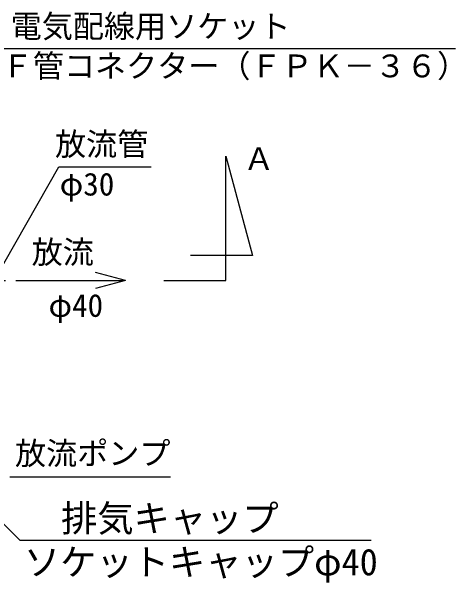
# Model space of a CAD drawing. Units: millimetres, scale not verified. Extents: x -22013 to 8910, y -6308 to 6308.
# Drawn here: x -3021 to -1736, y 360 to 2012 of the extents above; entities that cross this region are included whole.
import ezdxf
from ezdxf.enums import TextEntityAlignment as Align

# ---------------------------------------------------------------- set-up
doc = ezdxf.new("R2010")
doc.units = ezdxf.units.MM
doc.header["$LTSCALE"] = 30
doc.linetypes.add('CHAIN1', pattern=[8, 5, -1, 1, -1])
doc.layers.add('0-0_0E', color=3, linetype='Continuous', lineweight=25)
doc.layers.add('0-1_空気管', color=3, linetype='Continuous', lineweight=25)
doc.styles.add('ＭＳ ゴシック', font='')
doc.styles.get('ＭＳ ゴシック').set_extended_font_data('MS Gothic')

msp = doc.modelspace()

# ---------------------------------------------------------------- linework, layer by layer
at = {"layer": '0-0_0E'}
for p, q in [((-3124.36, 1904.68), (-1735.58, 1904.68)), ((-2996.37, 482.79), (-3362.31, 835.69)), ((-3025.82, 666.24), (-2560.82, 666.24)), ((-2996.37, 482.79), (-1979.61, 482.79)), ((-2996.37, 482.79), (-1979.61, 482.79))]:
    msp.add_line(p, q, dxfattribs=at)
msp.add_lwpolyline([(-3071.74, 1233.69), (-2883.46, 1562.04), (-2616.95, 1562.04)], dxfattribs=at)
at = {"layer": '0-1_空気管', "color": 4}
for p, q in [((-2691.11, 1233.69), (-2778.05, 1256.99)), ((-2988.83, 1233.69), (-2697.35, 1233.69)), ((-2691.11, 1233.69), (-2778.05, 1210.4))]:
    msp.add_line(p, q, dxfattribs=at)
at = {"layer": '0-1_空気管', "linetype": 'CHAIN1'}
msp.add_line((-6548.28, 1233.69), (-2988.83, 1233.69), dxfattribs=at)
at = {"layer": '0-1_空気管'}
msp.add_lwpolyline([(-2580.37, 1233.82), (-2400.37, 1233.82), (-2400.37, 1593.82), (-2323.2, 1305.82), (-2503.2, 1305.82)], dxfattribs=at)

# ---------------------------------------------------------------- texts
at = {"layer": '0-0_0E', "color": 4, "style": 'ＭＳ ゴシック'}
for s, height, p in [('電気配線用ソケット\u3000\u3000\u3000\u3000', 65.98, (-3023.3, 1916.42)), ('ＰＦ管コネクター（ＦＰＫ－３６）', 65.98, (-3139.14, 1801.57)), ('放流管', 65.98, (-2895.06, 1575.53)), ('φ30', 65.98, (-2881.38, 1459.66)), ('φ40', 65.98, (-2913.73, 1108.84)), ('放流ポンプ', 65.98, (-3010.82, 681.24)), ('排気キャップ', 76.98, (-2877.59, 484.46)), ('\u3000ソケットキャップφ40', 76.98, (-3090.11, 357.98))]:
    msp.add_text(s, height=height, dxfattribs=at).set_placement(p, align=Align.BOTTOM_LEFT)
at = {"layer": '0-1_空気管', "color": 4, "style": 'ＭＳ ゴシック'}
for s, p in [('Ａ', (-2350.04, 1533.37)), ('放流', (-2962.6, 1263.08))]:
    msp.add_text(s, height=65.98, dxfattribs=at).set_placement(p, align=Align.BOTTOM_LEFT)

doc.saveas('drawing.dxf')
